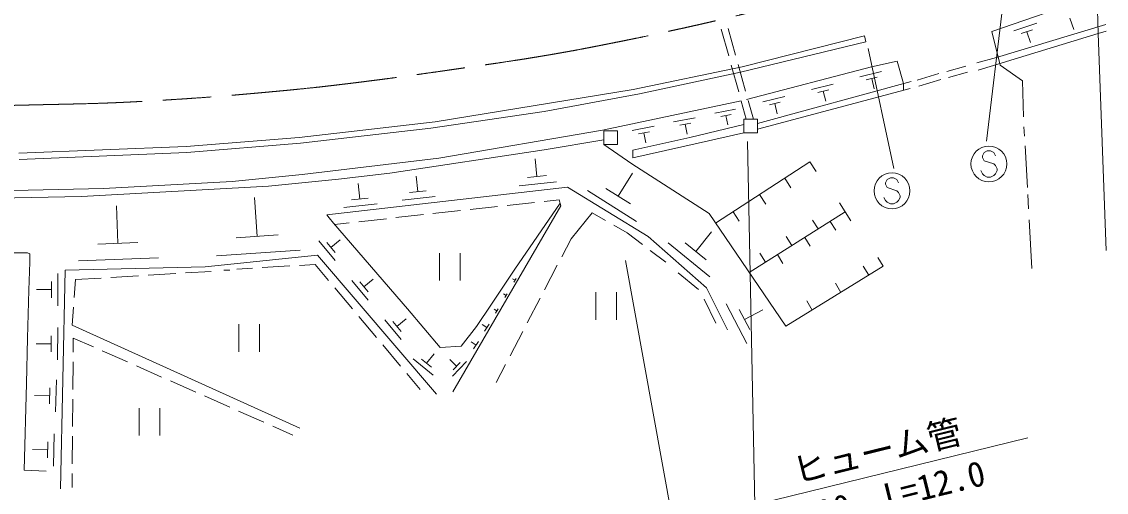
# Model space of a CAD drawing. Units: millimetres, scale not verified. Extents: x 40000 to 680000, y 20000 to 380000.
# Drawn here: x 307190 to 385768, y 239025 to 273126 of the extents above; entities that cross this region are included whole.
import ezdxf
from ezdxf.enums import TextEntityAlignment as Align

# ---------------------------------------------------------------- set-up
doc = ezdxf.new("R2010")
doc.units = ezdxf.units.MM
doc.header["$LTSCALE"] = 1000
doc.linetypes.add('CHAIN', pattern=[18.5, 12, -1.5, 3.5, -1.5])
for name, color, linetype, lineweight in [('M-BGD', 7, 'Continuous', 13), ('M-BMK', 2, 'CHAIN', 13), ('M-STR-HTXT', 7, 'Continuous', 13), ('M-STR-STRC', 7, 'Continuous', 13), ('M-STR-STRD', 7, 'Continuous', 13)]:
    doc.layers.add(name, color=color, linetype=linetype, lineweight=lineweight)
doc.styles.add('ＭＳ ゴシック', font='')
doc.styles.get('ＭＳ ゴシック').set_extended_font_data('MS Gothic')

msp = doc.modelspace()

# ---------------------------------------------------------------- linework, layer by layer
at = {"layer": 'M-BGD'}
for p, q in [((377473, 272411), (385108, 275050)), ((385108, 275050), (385180, 272259)), ((377819, 270531), (385722, 272926)), ((379057, 272456), (380739, 273011)), ((383134, 273386), (383408, 272557)), ((358410, 270645), (357875, 272572)), ((358908, 270703), (358372, 272629)), ((376474, 269621), (385180, 272259)), ((377473, 272411), (378081, 269985)), ((379588, 272259), (380429, 272536)), ((380009, 272397), (380268, 271613)), ((385180, 272259), (385756, 272449)), ((385180, 272259), (385768, 256554)), ((376396, 270149), (377819, 270531)), ((359134, 268043), (358598, 269970)), ((359632, 268102), (359096, 270028)), ((359690, 267476), (368750, 269847)), ((368750, 269847), (370612, 270270)), ((370612, 270270), (371064, 268646)), ((374203, 269514), (375584, 269911)), ((378081, 269985), (379704, 268841)), ((360499, 265749), (371639, 268803)), ((367908, 269128), (369489, 269518)), ((368381, 268910), (369172, 269105)), ((368777, 269007), (368959, 268269)), ((372054, 268900), (373632, 269367)), ((372190, 268459), (373768, 268927)), ((374339, 269074), (375720, 269471)), ((379704, 268841), (379772, 266233)), ((360499, 265329), (371556, 268288)), ((364398, 268220), (365980, 268610)), ((364872, 268001), (365663, 268196)), ((365267, 268098), (365450, 267360)), ((371064, 268646), (371081, 268161)), ((349276, 265275), (359318, 267395)), ((359682, 266072), (359321, 267369)), ((360197, 266072), (359820, 267427)), ((360886, 267325), (362472, 267696)), ((361357, 267101), (362150, 267286)), ((361753, 267194), (361927, 266453)), ((357407, 266492), (358897, 266778)), ((357837, 266266), (358581, 266408)), ((354416, 265869), (355993, 266171)), ((354871, 265629), (355659, 265780)), ((355265, 265704), (355406, 264969)), ((359509, 265665), (355606, 264728)), ((358209, 266337), (358343, 265642)), ((337423, 263243), (349276, 265275)), ((351425, 265245), (353002, 265547)), ((351880, 265005), (352668, 265156)), ((352274, 265081), (352415, 264345)), ((356205, 264318), (359509, 265082)), ((379802, 265500), (379840, 264828)), ((345043, 263836), (349368, 264556)), ((349368, 264234), (351393, 262820)), ((355606, 264728), (351459, 263809)), ((351469, 263259), (356205, 264318)), ((379880, 264119), (380049, 261113)), ((327517, 262058), (337423, 263243)), ((333867, 262142), (345043, 263836)), ((351459, 263809), (351469, 263259)), ((344523, 261912), (344387, 263178)), ((351393, 262820), (356988, 259226)), ((357457, 258537), (364299, 262965)), ((364299, 262965), (364744, 262278)), ((322437, 261550), (327517, 262058)), ((325062, 261211), (330142, 261719)), ((330142, 261719), (333867, 262142)), ((335897, 260812), (335776, 261936)), ((345202, 261985), (343845, 261840)), ((350402, 260487), (351448, 262140)), ((362473, 261784), (362918, 261097)), ((305334, 260872), (313124, 261042)), ((311515, 260449), (325062, 261211)), ((313124, 261042), (322437, 261550)), ((329302, 259125), (346736, 261126)), ((331691, 260274), (331569, 261398)), ((345938, 261514), (343225, 261224)), ((346736, 261126), (352578, 257570)), ((351724, 258656), (348183, 260901)), ((351287, 259926), (349517, 261048)), ((302964, 260280), (311515, 260449)), ((324254, 257570), (324060, 260396)), ((332293, 260339), (331089, 260209)), ((337153, 260459), (334744, 260202)), ((336499, 260876), (335295, 260748)), ((346120, 260226), (345039, 260107)), ((346247, 259773), (346120, 260226)), ((360648, 260603), (361093, 259915)), ((380077, 260614), (380137, 259559)), ((314165, 257069), (314062, 259771)), ((332947, 259922), (330538, 259663)), ((338976, 259441), (336988, 259223)), ((338424, 246296), (346247, 259773)), ((341659, 259736), (339671, 259518)), ((344343, 260031), (342355, 259813)), ((342926, 255200), (346190, 259987)), ((358723, 259356), (359168, 258669)), ((359897, 254959), (366857, 259339)), ((366857, 259339), (366448, 259989)), ((366857, 259339), (367258, 258702)), ((329464, 258925), (329302, 259125)), ((329777, 258515), (329464, 258925)), ((330924, 258557), (329843, 258438)), ((333608, 258852), (331620, 258634)), ((336292, 259147), (334304, 258928)), ((346990, 257401), (348514, 259264)), ((348514, 259264), (349480, 258717)), ((356988, 259226), (362558, 251055)), ((364897, 258106), (364488, 258756)), ((365772, 258657), (366173, 258019)), ((380182, 258765), (380380, 255239)), ((329777, 258515), (335137, 252321)), ((350089, 258371), (351054, 257824)), ((351054, 257824), (352172, 256977)), ((356027, 256479), (357175, 257894)), ((315612, 257122), (312717, 257015)), ((325768, 257673), (322740, 257467)), ((329902, 255815), (328706, 257246)), ((329889, 256412), (329291, 257127)), ((329590, 256769), (330257, 257328)), ((346312, 256097), (346990, 257401)), ((352578, 257570), (356812, 253845)), ((357049, 254642), (354019, 257105)), ((356784, 255864), (355269, 257095)), ((362981, 256900), (362572, 257550)), ((363917, 257489), (364318, 256852)), ((296529, 256385), (307620, 256385)), ((307620, 256385), (307790, 256300)), ((307790, 256300), (307790, 255708)), ((320490, 255369), (328618, 256216)), ((327364, 256565), (321309, 256153)), ((328618, 256216), (337254, 246140)), ((337455, 256362), (337455, 254362)), ((338955, 254362), (338955, 256362)), ((352730, 256555), (353848, 255708)), ((361084, 255706), (360675, 256356)), ((361940, 256245), (362341, 255607)), ((307790, 255708), (307705, 253676)), ((317103, 256018), (311312, 255803)), ((324614, 255309), (326610, 255429)), ((327309, 255470), (328448, 255538)), ((328448, 255538), (329426, 254376)), ((345066, 253702), (345989, 255476)), ((362558, 251055), (369612, 255401)), ((368570, 254759), (368163, 255420)), ((369612, 255401), (369213, 256048)), ((309817, 254877), (309813, 252541)), ((309991, 239282), (310330, 255115)), ((310330, 255115), (320490, 255369)), ((315653, 254713), (313657, 254592)), ((318348, 254876), (316352, 254755)), ((320913, 255030), (319047, 254918)), ((321844, 255115), (322268, 255115)), ((322776, 255200), (323915, 255268)), ((341233, 252660), (342926, 255200)), ((354755, 254940), (356220, 253710)), ((309349, 254294), (309347, 253126)), ((311092, 254438), (310992, 253136)), ((312958, 254550), (311092, 254438)), ((329877, 253840), (331164, 252310)), ((332294, 252953), (331098, 254384)), ((332281, 253550), (331683, 254265)), ((331982, 253907), (332649, 254466)), ((342934, 254387), (342753, 254503)), ((343021, 254523), (342847, 254251)), ((356812, 253845), (358336, 250797)), ((366547, 253513), (366140, 254173)), ((307705, 253676), (307620, 250204)), ((309348, 253710), (308257, 253711)), ((342278, 253283), (342096, 253398)), ((342365, 253418), (342190, 253147)), ((343819, 251307), (344743, 253081)), ((348787, 253529), (348787, 251529)), ((350287, 251529), (350287, 253529)), ((356632, 253021), (357478, 251283)), ((310938, 252438), (310838, 251136)), ((335137, 252321), (337508, 249527)), ((340132, 251051), (341233, 252660)), ((341612, 252163), (341411, 252292)), ((341708, 252314), (341515, 252012)), ((359731, 249805), (358231, 252680)), ((359931, 250824), (359180, 252261)), ((359556, 251542), (360896, 252244)), ((364468, 252232), (364061, 252893)), ((331615, 251774), (332902, 250243)), ((334686, 250090), (333490, 251522)), ((334374, 251045), (335041, 251604)), ((309798, 250958), (309794, 248622)), ((310838, 251136), (327348, 243685)), ((322919, 251202), (322919, 249202)), ((324419, 249202), (324419, 251202)), ((334673, 250687), (334075, 251403)), ((339032, 249612), (340132, 251051)), ((340892, 250960), (340554, 251177)), ((341055, 251214), (340729, 250706)), ((342573, 248912), (343496, 250686)), ((307620, 250204), (307536, 246902)), ((309330, 250375), (309328, 249207)), ((310914, 249186), (310922, 250204)), ((310922, 250204), (312386, 249558)), ((340108, 249686), (339759, 249921)), ((340284, 249947), (339931, 249425)), ((309329, 249791), (308239, 249792)), ((313026, 249275), (314856, 248468)), ((333353, 249708), (334640, 248177)), ((337508, 249527), (339032, 249612)), ((310893, 246486), (310909, 248486)), ((336995, 247504), (335559, 248693)), ((336874, 248088), (336156, 248683)), ((336515, 248386), (337069, 249056)), ((338701, 248170), (338203, 248646)), ((339424, 248499), (338404, 247434)), ((338956, 248437), (338446, 247904)), ((315496, 248185), (317326, 247377)), ((335091, 247641), (336068, 246479)), ((341572, 246987), (342250, 248291)), ((307536, 246902), (307366, 240637)), ((309701, 247180), (309651, 244845)), ((317966, 247095), (319796, 246287)), ((309209, 246023), (308119, 246045)), ((309221, 246607), (309196, 245439)), ((320436, 246004), (322266, 245196)), ((310872, 243786), (310888, 245786)), ((315702, 245131), (315702, 243131)), ((317202, 243131), (317202, 245131)), ((322906, 244914), (324736, 244106)), ((325376, 243823), (326840, 243177)), ((309554, 243265), (309504, 240930)), ((310851, 241086), (310867, 243086)), ((309062, 242107), (307972, 242130)), ((309075, 242691), (309050, 241524)), ((307366, 240637), (308975, 240552)), ((310838, 239367), (310846, 240386))]:
    msp.add_line(p, q, dxfattribs=at)
for points in [[(359509, 266072), (359509, 265082), (360499, 265082), (360499, 266072)], [(350357, 265224), (349368, 265224), (349368, 264234), (350357, 264234)]]:
    msp.add_lwpolyline(points, close=True, dxfattribs=at)
at = {"layer": 'M-BMK'}
msp.add_open_spline([(266961, 268269), (273053, 267917), (274602, 267825), (279502, 267587), (284054, 267366), (286602, 267211), (291158, 267081), (294251, 266993), (295984, 266962), (299079, 266969), (302588, 266977), (304554, 267012), (308063, 267097), (311127, 267171), (312845, 267180), (315905, 267351), (319354, 267544), (321285, 267683), (324724, 267996), (327117, 268214), (328457, 268345), (330842, 268638), (334074, 269036), (335880, 269294), (339104, 269758), (341579, 270115), (342967, 270308), (345433, 270726), (347096, 271008), (348023, 271190), (349677, 271517), (351778, 271932), (352952, 272182), (355043, 272644), (358771, 273467), (359969, 273802), (364535, 274978)], degree=3, knots=[0, 0, 0, 0, 1, 1, 1, 2, 2, 2, 3, 3, 3, 4, 4, 4, 5, 5, 5, 6, 6, 6, 7, 7, 7, 8, 8, 8, 9, 9, 9, 10, 10, 10, 11, 11, 11, 12, 12, 12, 12], dxfattribs=at)
at = {"layer": 'M-STR-HTXT'}
for p, q in [((360306, 238111), (359774, 264441)), ((354492, 236180), (350937, 255826)), ((380082, 242963), (360306, 238111))]:
    msp.add_line(p, q, dxfattribs=at)
at = {"layer": 'M-STR-STRC'}
for p, q in [((377087, 264457), (378276, 274321)), ((370368, 262495), (368505, 271171)), ((376908, 263643), (376790, 263406)), ((376790, 263406), (376790, 263288)), ((376790, 263288), (376908, 263052)), ((377144, 263761), (376908, 263643)), ((377380, 263761), (377144, 263761)), ((377617, 263643), (377380, 263761)), ((377735, 263406), (377617, 263643)), ((376908, 263052), (377617, 262816)), ((377617, 262816), (377735, 262697)), ((377735, 262697), (377853, 262461)), ((377853, 262461), (377853, 262343)), ((369888, 261695), (369770, 261459)), ((370125, 261813), (369888, 261695)), ((370361, 261813), (370125, 261813)), ((370597, 261695), (370361, 261813)), ((370716, 261459), (370597, 261695)), ((376790, 262106), (376671, 262343)), ((376908, 261988), (376790, 262106)), ((377144, 261870), (376908, 261988)), ((377380, 261870), (377144, 261870)), ((377617, 261988), (377380, 261870)), ((377735, 262106), (377617, 261988)), ((377853, 262343), (377735, 262106)), ((369770, 261459), (369770, 261341)), ((369770, 261341), (369888, 261104)), ((369888, 261104), (370597, 260868)), ((369770, 260159), (369652, 260395)), ((369888, 260041), (369770, 260159)), ((370597, 260868), (370716, 260750)), ((370716, 260159), (370597, 260041)), ((370716, 260750), (370834, 260513)), ((370834, 260395), (370716, 260159)), ((370834, 260513), (370834, 260395)), ((370125, 259923), (369888, 260041)), ((370361, 259923), (370125, 259923)), ((370597, 260041), (370361, 259923))]:
    msp.add_line(p, q, dxfattribs=at)
for centre in [(377262, 262816), (370243, 260868)]:
    msp.add_circle(centre, 1300, dxfattribs=at)
at = {"layer": 'M-STR-STRD'}
for p, q in [((359378, 269850), (368240, 272099)), ((368240, 272099), (368357, 271677)), ((368357, 271677), (359271, 269458)), ((351495, 268222), (359378, 269850)), ((359271, 269458), (351948, 267901)), ((337146, 265880), (351495, 268222)), ((351948, 267901), (345036, 266624)), ((345036, 266624), (336828, 265412)), ((327292, 264728), (337146, 265880)), ((336828, 265412), (327386, 264313)), ((306981, 263589), (319112, 264094)), ((327292, 264728), (319112, 264094)), ((319146, 263658), (327386, 264313)), ((319146, 263658), (307013, 263138))]:
    msp.add_line(p, q, dxfattribs=at)

# ---------------------------------------------------------------- texts
at = {"layer": 'M-STR-HTXT', "style": 'ＭＳ ゴシック'}
for s, p in [('ヒューム管', (369175, 242026)), ('φ300\u3000L=12.0', (369353, 238611))]:
    msp.add_text(s, height=1833, rotation=13.862, dxfattribs=at).set_placement(p, align=Align.MIDDLE_CENTER)

doc.saveas('drawing.dxf')
